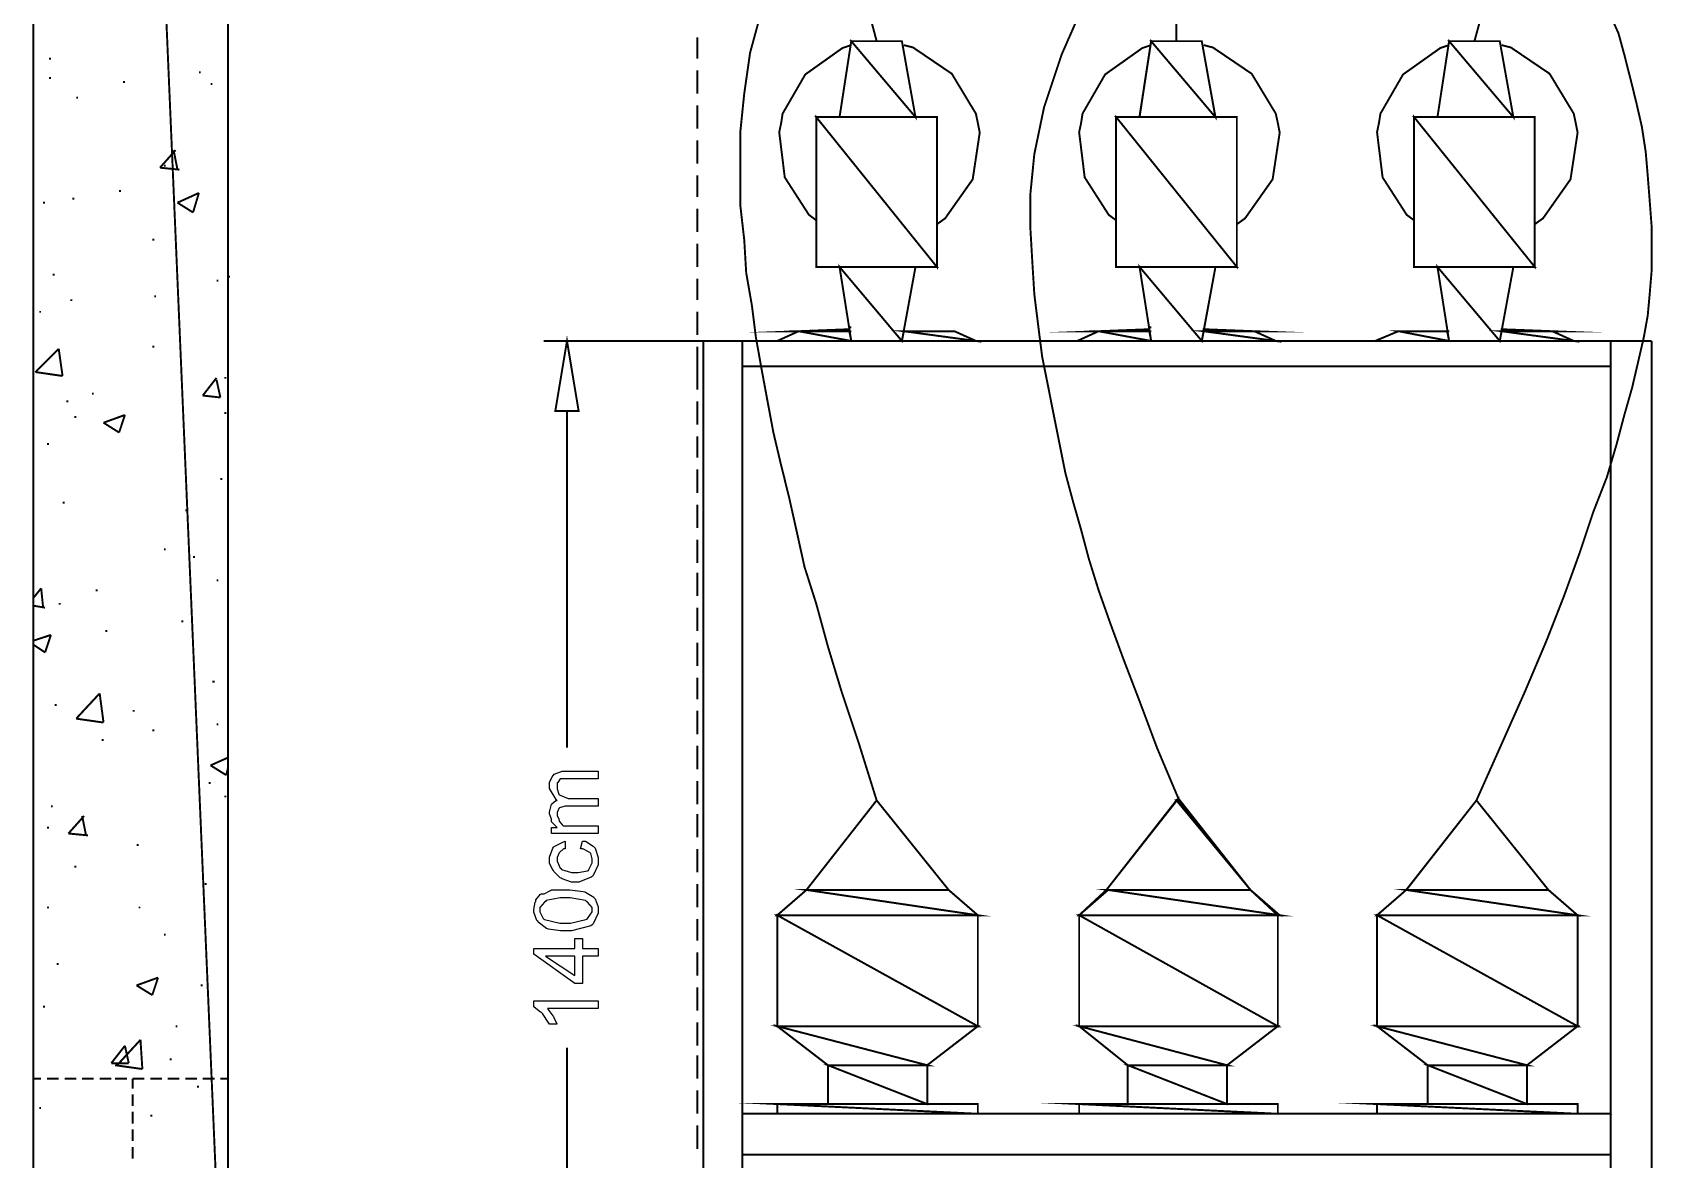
# Model space of a CAD drawing. Extents: x 219 to 1226, y 175 to 465.
# Drawn here: x 689.83 to 725.12, y 364.68 to 389.23 of the extents above; entities that cross this region are included whole.
import ezdxf

# ---------------------------------------------------------------- set-up
doc = ezdxf.new("R2010")
doc.units = 0
doc.header["$MEASUREMENT"] = 0
for name, color, linetype in [('C00-00-00-BLACK', 7, 'Continuous'), ('C00-7E-FF', 150, 'Continuous'), ('C00-FF-00', 3, 'Continuous'), ('C62-64-65', 252, 'Continuous'), ('C93-95-97', 253, 'Continuous'), ('CFF-00-00', 1, 'Continuous'), ('CFF-7E-00', 30, 'Continuous')]:
    doc.layers.add(name, color=color, linetype=linetype)

msp = doc.modelspace()

# ---------------------------------------------------------------- linework, layer by layer
at = {"layer": 'C00-00-00-BLACK', "const_width": 0.0423}
for points in [[(689.855, 457.283), (689.855, 358.052)], [(694.096, 358.052), (694.096, 457.283)], [(707.667, 388.951), (707.476, 388.888), (706.666, 388.312), (706.172, 387.459), (706.141, 387.256), (706.098, 387.055), (706.219, 386.071), (706.746, 385.254), (706.905, 385.137)], [(709.066, 387.383), (708.77, 389.037), (707.667, 389.037), (707.412, 387.383)], [(709.532, 385.051), (709.713, 385.18), (710.312, 386.029), (710.465, 387.045), (710.424, 387.256), (710.381, 387.459), (709.857, 388.327), (709.014, 388.899), (708.813, 388.951)], [(714.199, 388.951), (714.008, 388.888), (713.196, 388.312), (712.704, 387.459), (712.673, 387.256), (712.63, 387.055), (712.751, 386.071), (713.275, 385.254), (713.435, 385.137)], [(715.599, 387.383), (715.301, 389.037), (714.199, 389.037), (713.946, 387.383)], [(716.065, 385.051), (716.245, 385.18), (716.844, 386.029), (716.998, 387.045), (716.957, 387.256), (716.913, 387.459), (716.388, 388.327), (715.544, 388.899), (715.343, 388.951)], [(720.687, 388.951), (720.496, 388.888), (719.685, 388.312), (719.192, 387.459), (719.16, 387.256), (719.118, 387.055), (719.239, 386.071), (719.765, 385.254), (719.925, 385.137)], [(722.087, 387.383), (721.791, 389.037), (720.687, 389.037), (720.434, 387.383)], [(722.553, 385.051), (722.734, 385.18), (723.332, 386.029), (723.486, 387.045), (723.445, 387.256), (723.402, 387.459), (722.877, 388.327), (722.034, 388.899), (721.832, 388.951)], [(690.194, 388.655), (690.237, 388.655)], [(690.194, 388.232), (690.237, 388.232)], [(691.805, 388.148), (691.848, 388.148)], [(693.459, 388.359), (693.501, 388.359)], [(690.787, 387.809), (690.829, 387.809)], [(693.713, 388.105), (693.755, 388.105)], [(692.612, 386.282), (692.951, 386.664)], [(692.993, 386.239), (692.909, 386.664)], [(692.612, 386.282), (693.036, 386.239)], [(692.697, 386.325), (692.739, 386.325)], [(691.721, 385.775), (691.762, 385.775)], [(692.993, 385.52), (693.459, 385.732)], [(693.332, 385.307), (693.459, 385.732)], [(690.067, 385.52), (690.109, 385.52)], [(690.702, 385.605), (690.744, 385.605)], [(692.993, 385.52), (693.332, 385.307)], [(692.443, 384.714), (692.486, 384.714)], [(690.278, 383.952), (690.321, 383.952)], [(694.096, 383.909), (694.139, 383.909)], [(707.667, 382.509), (707.412, 384.121)], [(708.77, 382.509), (709.066, 384.121)], [(714.199, 382.509), (713.946, 384.121)], [(715.301, 382.509), (715.599, 384.121)], [(720.687, 382.509), (720.434, 384.121)], [(721.791, 382.509), (722.087, 384.121)], [(693.843, 383.824), (693.884, 383.824)], [(690.66, 383.398), (690.702, 383.398)], [(692.486, 383.483), (692.527, 383.483)], [(689.982, 383.144), (690.024, 383.144)], [(704.444, 382.509), (704.444, 358.052)], [(725.098, 382.509), (704.444, 382.509)], [(705.293, 382.509), (705.293, 358.052)], [(707.625, 382.764), (706.521, 382.721), (706.055, 382.509)], [(707.625, 382.805), (707.667, 382.805)], [(707.625, 382.721), (707.667, 382.721)], [(708.813, 382.721), (709.916, 382.721), (710.382, 382.509)], [(714.157, 382.764), (713.054, 382.721), (712.588, 382.509)], [(714.157, 382.805), (714.199, 382.805)], [(714.157, 382.721), (714.199, 382.721)], [(715.343, 382.764), (716.446, 382.721), (716.914, 382.509)], [(720.644, 382.721), (719.583, 382.721), (719.076, 382.509)], [(721.832, 382.764), (722.936, 382.721), (723.402, 382.509)], [(724.208, 382.509), (724.208, 358.052)], [(725.098, 382.509), (725.098, 358.052)], [(689.898, 381.832), (690.406, 382.34)], [(690.49, 381.747), (690.406, 382.34)], [(692.443, 382.382), (692.486, 382.382)], [(689.898, 381.832), (690.49, 381.747)], [(724.208, 381.959), (705.293, 381.959)], [(693.544, 381.321), (693.843, 381.706)], [(693.927, 381.279), (693.843, 381.663)], [(694.011, 381.706), (694.054, 381.706)], [(690.574, 381.195), (690.617, 381.195)], [(691.128, 381.364), (691.169, 381.364)], [(693.544, 381.321), (693.927, 381.279)], [(690.744, 380.856), (690.787, 380.856)], [(691.382, 380.729), (691.848, 380.898)], [(691.382, 380.729), (691.721, 380.516)], [(691.721, 380.516), (691.848, 380.898)], [(694.011, 380.941), (694.054, 380.941)], [(690.151, 380.263), (690.194, 380.263)], [(693.927, 379.501), (693.97, 379.501)], [(690.49, 378.991), (690.533, 378.991)], [(693.162, 378.821), (693.205, 378.821)], [(692.697, 377.974), (692.739, 377.974)], [(693.332, 377.804), (693.374, 377.804)], [(693.843, 377.295), (693.884, 377.295)], [(689.855, 376.913), (690.024, 377.125)], [(690.067, 376.702), (690.024, 377.125)], [(691.212, 377.082), (691.255, 377.082)], [(689.855, 376.745), (690.109, 376.702)], [(690.406, 376.786), (690.448, 376.786)], [(691.425, 376.194), (691.466, 376.194)], [(693.078, 376.406), (693.12, 376.406)], [(689.855, 375.983), (690.237, 376.109)], [(689.855, 375.897), (690.109, 375.728)], [(690.109, 375.728), (690.237, 376.109)], [(693.755, 375.091), (693.8, 375.091)], [(690.787, 374.286), (691.298, 374.836)], [(691.382, 374.201), (691.298, 374.836)], [(690.321, 374.582), (690.363, 374.582)], [(692.017, 374.456), (692.06, 374.456)], [(690.787, 374.286), (691.382, 374.201)], [(692.443, 374.033), (692.486, 374.033)], [(693.843, 374.159), (693.884, 374.159)], [(691.339, 373.82), (691.382, 373.82)], [(693.713, 373.268), (694.096, 373.439)], [(693.713, 373.268), (694.054, 373.056)], [(694.054, 373.056), (694.096, 373.225)], [(693.671, 372.886), (693.713, 372.886)], [(690.237, 372.379), (690.278, 372.379)], [(694.011, 372.59), (694.054, 372.59)], [(707.159, 366.74), (706.055, 367.589), (706.055, 370.005), (706.691, 370.556), (708.22, 372.506), (709.788, 370.556), (710.424, 370.005), (710.424, 367.589), (709.321, 366.74)], [(713.689, 366.74), (712.631, 367.589), (712.631, 370.005), (713.224, 370.556), (714.792, 372.547), (716.362, 370.556), (716.957, 370.005), (716.957, 367.589), (715.853, 366.74)], [(720.221, 366.74), (719.118, 367.589), (719.118, 370.005), (719.753, 370.556), (721.283, 372.506), (722.851, 370.556), (723.486, 370.005), (723.486, 367.589), (722.384, 366.74)], [(690.151, 371.913), (690.194, 371.913)], [(690.617, 371.785), (690.959, 372.167)], [(691.002, 371.744), (690.916, 372.167)], [(690.617, 371.785), (691.043, 371.744)], [(692.101, 371.532), (692.144, 371.532)], [(690.744, 371.063), (690.787, 371.063)], [(693.585, 370.683), (693.628, 370.683)], [(709.788, 370.556), (706.691, 370.556)], [(716.362, 370.556), (713.224, 370.556)], [(722.851, 370.556), (719.756, 370.556)], [(690.151, 370.174), (690.194, 370.174)], [(692.144, 370.174), (692.187, 370.174)], [(710.424, 370.005), (706.055, 370.005)], [(716.957, 370.005), (712.631, 370.005)], [(723.486, 370.005), (719.118, 370.005)], [(692.697, 369.582), (692.739, 369.582)], [(690.363, 368.944), (690.406, 368.944)], [(692.101, 368.478), (692.57, 368.647)], [(692.101, 368.478), (692.443, 368.267)], [(692.443, 368.267), (692.57, 368.647)], [(693.501, 368.478), (693.544, 368.478)], [(690.067, 368.013), (690.109, 368.013)], [(692.951, 367.589), (692.993, 367.589)], [(691.551, 366.783), (691.848, 367.163)], [(691.678, 366.74), (692.187, 367.293)], [(691.932, 366.783), (691.848, 367.163)], [(692.228, 366.656), (692.187, 367.293)], [(691.551, 366.783), (691.932, 366.783)], [(691.635, 366.74), (692.228, 366.656)], [(692.823, 366.867), (692.866, 366.867)], [(709.321, 365.894), (709.321, 366.74), (707.159, 366.74), (707.159, 365.894)], [(715.853, 365.894), (715.853, 366.74), (713.689, 366.74), (713.689, 365.894)], [(722.384, 365.894), (722.384, 366.74), (720.221, 366.74), (720.221, 365.894)], [(689.855, 366.444), (690.024, 366.444)], [(690.151, 366.444), (690.406, 366.444)], [(690.533, 366.444), (690.787, 366.444)], [(690.916, 366.444), (691.169, 366.444)], [(691.298, 366.444), (691.551, 366.444)], [(691.635, 366.444), (691.89, 366.444)], [(692.017, 366.444), (692.271, 366.444)], [(692.017, 366.444), (692.017, 366.231)], [(692.4, 366.444), (692.655, 366.444)], [(692.782, 366.444), (693.036, 366.444)], [(693.162, 366.444), (693.416, 366.444)], [(693.416, 366.275), (693.459, 366.275)], [(693.544, 366.444), (693.8, 366.444)], [(693.927, 366.444), (694.096, 366.444)], [(692.017, 366.105), (692.017, 365.851)], [(689.982, 365.808), (690.024, 365.808)], [(692.017, 365.725), (692.017, 365.469)], [(692.4, 365.639), (692.443, 365.639)], [(724.208, 365.682), (705.293, 365.682)], [(710.424, 365.682), (710.424, 365.894), (706.055, 365.894), (706.055, 365.682)], [(716.957, 365.682), (716.957, 365.894), (712.631, 365.894), (712.631, 365.682)], [(723.486, 365.682), (723.486, 365.894), (719.118, 365.894), (719.118, 365.682)], [(692.017, 365.343), (692.017, 365.086)], [(692.017, 364.96), (692.017, 364.706)], [(724.208, 364.79), (705.293, 364.79)]]:
    msp.add_lwpolyline(points, dxfattribs=at)
for points in [[(709.532, 384.121), (709.532, 387.383), (706.905, 387.383), (706.905, 384.121), (709.532, 384.121)], [(713.435, 387.383), (716.065, 387.383), (716.065, 384.121), (713.435, 384.121), (713.435, 387.383)], [(719.925, 387.383), (722.553, 387.383), (722.553, 384.121), (719.925, 384.121), (719.925, 387.383)]]:
    msp.add_lwpolyline(points, close=True, dxfattribs=at)
at = {"layer": 'C00-7E-FF', "const_width": 0.0423}
for points in [[(704.74, 382.509), (700.968, 382.509)], [(701.476, 380.982), (701.476, 373.651)], [(701.476, 359.747), (701.476, 367.122)]]:
    msp.add_lwpolyline(points, dxfattribs=at)
msp.add_lwpolyline([(701.221, 380.982), (701.73, 380.982), (701.476, 382.509), (701.221, 380.982)], close=True, dxfattribs=at)
at = {"layer": 'C00-7E-FF'}
msp.add_lwpolyline([(701.221, 380.982), (701.73, 380.982), (701.476, 382.509), (701.221, 380.982)], close=True, dxfattribs=at)
at = {"layer": 'C00-FF-00', "const_width": 0.0423}
for points in [[(704.317, 389.121), (704.317, 388.655)], [(704.317, 388.401), (704.317, 387.893)], [(704.317, 387.639), (704.317, 387.13)], [(704.317, 386.875), (704.317, 386.368)], [(704.317, 386.113), (704.317, 385.647)], [(704.317, 385.39), (704.317, 384.882)], [(704.317, 384.628), (704.317, 384.121)], [(704.317, 383.866), (704.317, 383.398)], [(704.317, 383.144), (704.317, 382.636)], [(704.317, 382.382), (704.317, 381.874), (704.317, 381.448)], [(704.317, 381.195), (704.317, 380.686)], [(704.317, 380.432), (704.317, 379.967)], [(704.317, 379.713), (704.317, 379.202)], [(704.317, 378.948), (704.317, 378.44)], [(704.317, 378.186), (704.317, 377.678)], [(704.317, 377.467), (704.317, 376.956)], [(704.317, 376.702), (704.317, 376.194)], [(704.317, 375.94), (704.317, 375.432)], [(704.317, 375.175), (704.317, 374.709)], [(704.317, 374.456), (704.317, 373.947)], [(704.317, 373.694), (704.317, 373.183)], [(704.317, 372.929), (704.317, 372.42)], [(704.317, 372.21), (704.317, 371.701)], [(704.317, 371.448), (704.317, 370.936)], [(704.317, 370.683), (704.317, 370.174)], [(704.317, 369.92), (704.317, 369.455)], [(704.317, 369.199), (704.317, 368.69)], [(704.317, 368.436), (704.317, 367.928)], [(704.317, 367.674), (704.317, 367.163)], [(704.317, 366.952), (704.317, 366.444)], [(704.317, 366.19), (704.317, 365.682)], [(704.317, 365.428), (704.317, 364.917)]]:
    msp.add_lwpolyline(points, dxfattribs=at)
at = {"layer": 'C62-64-65', "const_width": 0.0423}
for points in [[(707.667, 389.037), (709.066, 387.383), (707.412, 387.383), (707.667, 389.037)], [(708.77, 389.037), (707.667, 389.037), (709.066, 387.383), (708.77, 389.037)], [(714.197, 389.037), (715.597, 387.383), (713.943, 387.383), (714.197, 389.037)], [(715.301, 389.037), (714.197, 389.037), (715.597, 387.383), (715.301, 389.037)], [(720.687, 389.037), (722.087, 387.383), (720.434, 387.383), (720.687, 389.037)], [(721.791, 389.037), (720.687, 389.037), (722.087, 387.383), (721.791, 389.037)], [(706.905, 387.383), (709.532, 384.121), (706.905, 384.121), (706.905, 387.383)], [(713.437, 387.383), (716.065, 384.121), (713.437, 384.121), (713.437, 387.383)], [(719.925, 387.383), (722.553, 384.121), (719.925, 384.121), (719.925, 387.383)], [(709.532, 387.383), (706.905, 387.383), (709.532, 384.121), (709.532, 387.383)], [(716.065, 387.383), (713.437, 387.383), (716.065, 384.121), (716.065, 387.383)], [(722.553, 387.383), (719.925, 387.383), (722.553, 384.121), (722.553, 387.383)], [(709.066, 384.121), (707.412, 384.121), (708.77, 382.509), (709.066, 384.121)], [(707.412, 384.121), (708.77, 382.509), (707.667, 382.509), (707.412, 384.121)], [(715.599, 384.121), (713.946, 384.121), (715.303, 382.509), (715.599, 384.121)], [(713.946, 384.121), (715.303, 382.509), (714.199, 382.509), (713.946, 384.121)], [(722.087, 384.121), (720.434, 384.121), (721.791, 382.509), (722.087, 384.121)], [(720.434, 384.121), (721.791, 382.509), (720.687, 382.509), (720.434, 384.121)], [(707.625, 382.764), (707.625, 382.721), (706.521, 382.721), (707.625, 382.764)], [(706.521, 382.721), (707.667, 382.509), (706.055, 382.509), (706.521, 382.721)], [(707.625, 382.721), (706.521, 382.721), (707.667, 382.509), (707.625, 382.721)], [(709.916, 382.721), (708.813, 382.721), (710.384, 382.509), (709.916, 382.721)], [(708.813, 382.721), (710.384, 382.509), (708.77, 382.509), (708.813, 382.721)], [(714.157, 382.764), (714.157, 382.721), (713.054, 382.721), (714.157, 382.764)], [(713.054, 382.721), (714.199, 382.509), (712.588, 382.509), (713.054, 382.721)], [(714.157, 382.721), (713.054, 382.721), (714.199, 382.509), (714.157, 382.721)], [(716.446, 382.721), (715.343, 382.721), (716.914, 382.509), (716.446, 382.721)], [(715.343, 382.721), (716.914, 382.509), (715.301, 382.509), (715.343, 382.721)], [(715.343, 382.764), (716.446, 382.721), (715.343, 382.721), (715.343, 382.764)], [(719.583, 382.721), (720.687, 382.509), (719.076, 382.509), (719.583, 382.721)], [(720.644, 382.721), (719.583, 382.721), (720.687, 382.509), (720.644, 382.721)], [(719.583, 382.721), (720.644, 382.721), (720.687, 382.721), (719.583, 382.721)], [(722.936, 382.721), (721.832, 382.721), (723.405, 382.509), (722.936, 382.721)], [(721.832, 382.721), (723.405, 382.509), (721.791, 382.509), (721.832, 382.721)], [(721.832, 382.764), (722.936, 382.721), (721.832, 382.721), (721.832, 382.764)]]:
    msp.add_lwpolyline(points, close=True, dxfattribs=at)
at = {"layer": 'C62-64-65'}
for points in [[(707.667, 389.037), (709.066, 387.383), (707.412, 387.383), (707.667, 389.037)], [(708.77, 389.037), (707.667, 389.037), (709.066, 387.383), (708.77, 389.037)], [(714.197, 389.037), (715.597, 387.383), (713.943, 387.383), (714.197, 389.037)], [(715.301, 389.037), (714.197, 389.037), (715.597, 387.383), (715.301, 389.037)], [(720.687, 389.037), (722.087, 387.383), (720.434, 387.383), (720.687, 389.037)], [(721.791, 389.037), (720.687, 389.037), (722.087, 387.383), (721.791, 389.037)], [(709.532, 387.383), (706.905, 387.383), (709.532, 384.121), (709.532, 387.383)], [(706.905, 387.383), (709.532, 384.121), (706.905, 384.121), (706.905, 387.383)], [(716.065, 387.383), (713.437, 387.383), (716.065, 384.121), (716.065, 387.383)], [(713.437, 387.383), (716.065, 384.121), (713.437, 384.121), (713.437, 387.383)], [(722.553, 387.383), (719.925, 387.383), (722.553, 384.121), (722.553, 387.383)], [(719.925, 387.383), (722.553, 384.121), (719.925, 384.121), (719.925, 387.383)], [(709.066, 384.121), (707.412, 384.121), (708.77, 382.509), (709.066, 384.121)], [(707.412, 384.121), (708.77, 382.509), (707.667, 382.509), (707.412, 384.121)], [(715.599, 384.121), (713.946, 384.121), (715.303, 382.509), (715.599, 384.121)], [(713.946, 384.121), (715.303, 382.509), (714.199, 382.509), (713.946, 384.121)], [(722.087, 384.121), (720.434, 384.121), (721.791, 382.509), (722.087, 384.121)], [(720.434, 384.121), (721.791, 382.509), (720.687, 382.509), (720.434, 384.121)], [(706.521, 382.721), (707.667, 382.509), (706.055, 382.509), (706.521, 382.721)], [(707.625, 382.764), (707.625, 382.721), (706.521, 382.721), (707.625, 382.764)], [(707.625, 382.721), (706.521, 382.721), (707.667, 382.509), (707.625, 382.721)], [(708.813, 382.721), (710.384, 382.509), (708.77, 382.509), (708.813, 382.721)], [(709.916, 382.721), (708.813, 382.721), (710.384, 382.509), (709.916, 382.721)], [(713.054, 382.721), (714.199, 382.509), (712.588, 382.509), (713.054, 382.721)], [(714.157, 382.764), (714.157, 382.721), (713.054, 382.721), (714.157, 382.764)], [(714.157, 382.721), (713.054, 382.721), (714.199, 382.509), (714.157, 382.721)], [(715.343, 382.721), (716.914, 382.509), (715.301, 382.509), (715.343, 382.721)], [(715.343, 382.764), (716.446, 382.721), (715.343, 382.721), (715.343, 382.764)], [(716.446, 382.721), (715.343, 382.721), (716.914, 382.509), (716.446, 382.721)], [(719.583, 382.721), (720.687, 382.509), (719.076, 382.509), (719.583, 382.721)], [(719.583, 382.721), (720.644, 382.721), (720.687, 382.721), (719.583, 382.721)], [(720.644, 382.721), (719.583, 382.721), (720.687, 382.509), (720.644, 382.721)], [(721.832, 382.721), (723.405, 382.509), (721.791, 382.509), (721.832, 382.721)], [(721.832, 382.764), (722.936, 382.721), (721.832, 382.721), (721.832, 382.764)], [(722.936, 382.721), (721.832, 382.721), (723.405, 382.509), (722.936, 382.721)]]:
    msp.add_lwpolyline(points, close=True, dxfattribs=at)
at = {"layer": 'C93-95-97', "const_width": 0.0423}
for points in [[(689.855, 457.156), (694.096, 358.052), (689.855, 358.052), (689.855, 457.156)], [(694.096, 457.156), (689.855, 457.156), (694.096, 358.052), (694.096, 457.156)], [(708.22, 372.506), (709.788, 370.556), (706.691, 370.556), (708.22, 372.506)], [(714.749, 372.506), (716.362, 370.556), (713.224, 370.556), (714.749, 372.506)], [(714.792, 372.547), (714.792, 372.506), (714.749, 372.506), (714.792, 372.547)], [(714.792, 372.506), (714.749, 372.506), (716.362, 370.556), (714.792, 372.506)], [(721.283, 372.506), (722.851, 370.556), (719.756, 370.556), (721.283, 372.506)], [(706.691, 370.556), (710.424, 370.005), (706.055, 370.005), (706.691, 370.556)], [(709.788, 370.556), (706.691, 370.556), (710.424, 370.005), (709.788, 370.556)], [(713.262, 370.556), (716.997, 370.005), (712.629, 370.005), (713.262, 370.556)], [(716.362, 370.556), (713.262, 370.556), (716.997, 370.005), (716.362, 370.556)], [(719.753, 370.556), (723.486, 370.005), (719.118, 370.005), (719.753, 370.556)], [(722.851, 370.556), (719.753, 370.556), (723.486, 370.005), (722.851, 370.556)], [(710.424, 370.005), (706.055, 370.005), (710.424, 367.589), (710.424, 370.005)], [(706.055, 370.005), (710.424, 367.589), (706.055, 367.589), (706.055, 370.005)], [(716.957, 370.005), (712.631, 370.005), (716.957, 367.589), (716.957, 370.005)], [(712.631, 370.005), (716.957, 367.589), (712.631, 367.589), (712.631, 370.005)], [(723.486, 370.005), (719.118, 370.005), (723.486, 367.589), (723.486, 370.005)], [(719.118, 370.005), (723.486, 367.589), (719.118, 367.589), (719.118, 370.005)], [(710.424, 367.589), (706.055, 367.589), (709.321, 366.74), (710.424, 367.589)], [(706.055, 367.589), (709.321, 366.74), (707.159, 366.74), (706.055, 367.589)], [(716.957, 367.589), (712.631, 367.589), (715.853, 366.74), (716.957, 367.589)], [(712.631, 367.589), (715.853, 366.74), (713.689, 366.74), (712.631, 367.589)], [(723.486, 367.589), (719.118, 367.589), (722.384, 366.74), (723.486, 367.589)], [(719.118, 367.589), (722.384, 366.74), (720.221, 366.74), (719.118, 367.589)], [(709.321, 366.74), (707.159, 366.74), (709.321, 365.894), (709.321, 366.74)], [(707.159, 366.74), (709.321, 365.894), (707.159, 365.894), (707.159, 366.74)], [(715.853, 366.74), (713.691, 366.74), (715.853, 365.894), (715.853, 366.74)], [(713.691, 366.74), (715.853, 365.894), (713.691, 365.894), (713.691, 366.74)], [(722.384, 366.74), (720.221, 366.74), (722.384, 365.894), (722.384, 366.74)], [(720.221, 366.74), (722.384, 365.894), (720.221, 365.894), (720.221, 366.74)], [(710.424, 365.894), (706.055, 365.894), (710.424, 365.682), (710.424, 365.894)], [(706.055, 365.894), (710.424, 365.682), (706.055, 365.682), (706.055, 365.894)], [(716.957, 365.894), (712.631, 365.894), (716.957, 365.682), (716.957, 365.894)], [(712.631, 365.894), (716.957, 365.682), (712.631, 365.682), (712.631, 365.894)], [(723.486, 365.894), (719.118, 365.894), (723.486, 365.682), (723.486, 365.894)], [(719.118, 365.894), (723.486, 365.682), (719.118, 365.682), (719.118, 365.894)]]:
    msp.add_lwpolyline(points, close=True, dxfattribs=at)
at = {"layer": 'C93-95-97'}
for points in [[(694.096, 457.156), (689.855, 457.156), (694.096, 358.052), (694.096, 457.156)], [(689.855, 457.156), (694.096, 358.052), (689.855, 358.052), (689.855, 457.156)], [(708.22, 372.506), (709.788, 370.556), (706.691, 370.556), (708.22, 372.506)], [(714.749, 372.506), (716.362, 370.556), (713.224, 370.556), (714.749, 372.506)], [(714.792, 372.547), (714.792, 372.506), (714.749, 372.506), (714.792, 372.547)], [(714.792, 372.506), (714.749, 372.506), (716.362, 370.556), (714.792, 372.506)], [(721.283, 372.506), (722.851, 370.556), (719.756, 370.556), (721.283, 372.506)], [(706.691, 370.556), (710.424, 370.005), (706.055, 370.005), (706.691, 370.556)], [(709.788, 370.556), (706.691, 370.556), (710.424, 370.005), (709.788, 370.556)], [(713.262, 370.556), (716.997, 370.005), (712.629, 370.005), (713.262, 370.556)], [(716.362, 370.556), (713.262, 370.556), (716.997, 370.005), (716.362, 370.556)], [(719.753, 370.556), (723.486, 370.005), (719.118, 370.005), (719.753, 370.556)], [(722.851, 370.556), (719.753, 370.556), (723.486, 370.005), (722.851, 370.556)], [(710.424, 370.005), (706.055, 370.005), (710.424, 367.589), (710.424, 370.005)], [(706.055, 370.005), (710.424, 367.589), (706.055, 367.589), (706.055, 370.005)], [(716.957, 370.005), (712.631, 370.005), (716.957, 367.589), (716.957, 370.005)], [(712.631, 370.005), (716.957, 367.589), (712.631, 367.589), (712.631, 370.005)], [(723.486, 370.005), (719.118, 370.005), (723.486, 367.589), (723.486, 370.005)], [(719.118, 370.005), (723.486, 367.589), (719.118, 367.589), (719.118, 370.005)], [(710.424, 367.589), (706.055, 367.589), (709.321, 366.74), (710.424, 367.589)], [(706.055, 367.589), (709.321, 366.74), (707.159, 366.74), (706.055, 367.589)], [(716.957, 367.589), (712.631, 367.589), (715.853, 366.74), (716.957, 367.589)], [(712.631, 367.589), (715.853, 366.74), (713.689, 366.74), (712.631, 367.589)], [(723.486, 367.589), (719.118, 367.589), (722.384, 366.74), (723.486, 367.589)], [(719.118, 367.589), (722.384, 366.74), (720.221, 366.74), (719.118, 367.589)], [(709.321, 366.74), (707.159, 366.74), (709.321, 365.894), (709.321, 366.74)], [(707.159, 366.74), (709.321, 365.894), (707.159, 365.894), (707.159, 366.74)], [(715.853, 366.74), (713.691, 366.74), (715.853, 365.894), (715.853, 366.74)], [(713.691, 366.74), (715.853, 365.894), (713.691, 365.894), (713.691, 366.74)], [(722.384, 366.74), (720.221, 366.74), (722.384, 365.894), (722.384, 366.74)], [(720.221, 366.74), (722.384, 365.894), (720.221, 365.894), (720.221, 366.74)], [(710.424, 365.894), (706.055, 365.894), (710.424, 365.682), (710.424, 365.894)], [(706.055, 365.894), (710.424, 365.682), (706.055, 365.682), (706.055, 365.894)], [(716.957, 365.894), (712.631, 365.894), (716.957, 365.682), (716.957, 365.894)], [(712.631, 365.894), (716.957, 365.682), (712.631, 365.682), (712.631, 365.894)], [(723.486, 365.894), (719.118, 365.894), (723.486, 365.682), (723.486, 365.894)], [(719.118, 365.894), (723.486, 365.682), (719.118, 365.682), (719.118, 365.894)]]:
    msp.add_lwpolyline(points, close=True, dxfattribs=at)
at = {"layer": 'CFF-00-00', "const_width": 0.0423}
for points in [[(704.994, 446.898), (706.606, 437.996), (706.606, 417.819), (706.606, 397.175), (706.606, 395.099), (708.22, 389.037)], [(714.749, 389.037), (714.749, 417.819), (714.749, 446.856)], [(724.547, 446.856), (722.893, 438.08), (722.893, 417.776), (722.893, 395.099), (721.24, 389.037)], [(714.792, 372.547), (714.326, 373.651), (713.946, 374.667), (713.604, 375.558), (713.308, 376.363), (713.054, 377.082), (712.842, 377.763), (712.673, 378.398), (712.503, 378.991), (712.332, 379.627), (712.204, 380.263), (712.077, 380.898), (711.951, 381.536), (711.824, 382.17), (711.738, 382.848), (711.654, 383.527), (711.612, 384.205), (711.57, 384.925), (711.57, 385.732), (711.654, 386.578), (711.866, 387.597), (712.247, 388.74), (712.842, 390.098)], [(708.22, 372.506), (707.836, 373.736), (707.455, 374.879), (707.159, 375.855), (706.905, 376.786), (706.648, 377.593), (706.48, 378.356), (706.31, 379.118), (706.141, 379.797), (705.971, 380.516), (705.844, 381.195), (705.718, 381.874), (705.589, 382.594), (705.505, 383.271), (705.379, 383.993), (705.336, 384.714), (705.249, 385.476), (705.249, 386.239), (705.249, 387.044), (705.336, 387.893), (705.463, 388.783), (705.718, 389.716)], [(721.283, 372.506), (721.832, 373.736), (722.341, 374.879), (722.809, 375.983), (723.19, 376.956), (723.529, 377.89), (723.825, 378.779), (724.124, 379.544), (724.336, 380.263), (724.504, 380.898), (724.674, 381.493), (724.802, 382.043), (724.929, 382.594), (725.013, 383.06), (725.056, 383.527), (725.098, 384.036), (725.098, 384.502), (725.098, 385.01), (725.056, 385.563), (725.013, 386.113), (724.97, 386.621), (724.886, 387.171), (724.759, 387.725), (724.633, 388.232), (724.504, 388.74), (724.377, 389.206), (724.167, 389.675)]]:
    msp.add_lwpolyline(points, dxfattribs=at)
at = {"layer": 'CFF-7E-00'}
for points in [[(702.152, 371.785), (701.137, 371.785), (701.137, 371.913), (701.264, 371.913), (701.253, 371.924), (701.147, 372.03), (701.137, 372.04), (701.137, 372.094), (701.094, 372.212), (701.094, 372.251), (701.094, 372.251), (701.137, 372.42), (701.137, 372.42), (701.147, 372.432), (701.234, 372.506), (701.264, 372.506), (701.242, 372.528), (701.094, 372.765), (701.094, 372.844), (701.094, 372.897), (701.169, 373.046), (701.18, 373.056), (701.2, 373.078), (701.374, 373.141), (701.433, 373.141), (702.152, 373.141), (702.152, 372.972), (701.519, 372.972), (701.476, 372.972), (701.381, 372.972), (701.349, 372.972), (701.327, 372.972), (701.273, 372.897), (701.264, 372.886), (701.264, 372.886), (701.264, 372.824), (701.264, 372.802), (701.264, 372.761), (701.296, 372.644), (701.307, 372.633), (701.327, 372.623), (701.501, 372.547), (701.56, 372.547), (702.152, 372.547), (702.152, 372.379), (701.476, 372.379), (701.433, 372.379), (701.316, 372.347), (701.307, 372.336), (701.296, 372.327), (701.264, 372.24), (701.264, 372.21), (701.264, 372.178), (701.296, 372.094), (701.307, 372.083), (701.307, 372.051), (701.38, 371.966), (701.39, 371.955), (701.443, 371.955), (701.563, 371.955), (701.603, 371.955), (702.152, 371.955), (702.152, 371.785)], [(701.772, 371.448), (701.815, 371.617), (701.878, 371.617), (702.046, 371.511), (702.069, 371.489), (702.089, 371.468), (702.152, 371.26), (702.152, 371.19), (702.152, 371.106), (702.046, 370.874), (702.026, 370.852), (702.004, 370.832), (701.735, 370.726), (701.646, 370.726), (701.571, 370.726), (701.37, 370.8), (701.349, 370.809), (701.327, 370.82), (701.189, 370.958), (701.18, 370.979), (701.169, 370.99), (701.094, 371.14), (701.094, 371.19), (701.094, 371.266), (701.169, 371.468), (701.18, 371.489), (701.2, 371.5), (701.401, 371.607), (701.433, 371.617), (701.433, 371.448), (701.401, 371.448), (701.316, 371.373), (701.307, 371.362), (701.296, 371.352), (701.264, 371.263), (701.264, 371.232), (701.264, 371.18), (701.327, 371.033), (701.349, 371.022), (701.359, 371.001), (701.574, 370.936), (701.646, 370.936), (701.719, 370.936), (701.92, 370.969), (701.942, 370.979), (701.951, 371.001), (702.026, 371.143), (702.026, 371.19), (702.026, 371.234), (701.993, 371.352), (701.983, 371.362), (701.972, 371.373), (701.822, 371.448), (701.772, 371.448)], [(701.433, 369.667), (701.338, 369.667), (701.074, 369.699), (701.053, 369.708), (701.031, 369.719), (700.848, 369.857), (700.838, 369.878), (700.816, 369.889), (700.754, 370.071), (700.754, 370.131), (700.754, 370.131), (700.784, 370.291), (700.795, 370.301), (700.795, 370.344), (700.901, 370.461), (700.923, 370.47), (700.976, 370.47), (701.115, 370.546), (701.137, 370.556), (701.21, 370.556), (701.377, 370.556), (701.433, 370.556), (701.538, 370.556), (701.825, 370.524), (701.856, 370.513), (701.877, 370.504), (702.058, 370.397), (702.069, 370.386), (702.089, 370.366), (702.152, 370.191), (702.152, 370.131), (702.152, 370.047), (702.046, 369.816), (702.026, 369.794), (701.994, 369.773), (701.573, 369.667), (701.433, 369.667)], [(701.433, 369.835), (701.549, 369.835), (701.888, 369.911), (701.899, 369.92), (701.92, 369.932), (702.026, 370.082), (702.026, 370.131), (702.026, 370.174), (701.92, 370.291), (701.899, 370.301), (701.877, 370.323), (701.544, 370.386), (701.433, 370.386), (701.327, 370.386), (701.02, 370.323), (701.01, 370.301), (700.988, 370.291), (700.881, 370.171), (700.881, 370.131), (700.881, 370.079), (700.957, 369.932), (700.968, 369.92), (700.988, 369.911), (701.322, 369.835), (701.433, 369.835)], [(702.152, 369.113), (701.815, 369.113), (701.815, 368.521), (701.646, 368.521), (700.754, 369.156), (700.754, 369.283), (701.646, 369.283), (701.646, 369.497), (701.815, 369.497), (701.815, 369.283), (702.152, 369.283), (702.152, 369.113)], [(701.646, 369.113), (701.01, 369.113), (701.646, 368.69), (701.646, 369.113)], [(702.152, 368.14), (702.152, 367.971), (701.053, 367.971), (701.062, 367.961), (701.169, 367.812), (701.18, 367.801), (701.189, 367.781), (701.253, 367.643), (701.264, 367.632), (701.094, 367.632), (701.083, 367.654), (700.944, 367.864), (700.923, 367.885), (700.901, 367.896), (700.764, 368.004), (700.754, 368.013), (700.754, 368.14), (702.152, 368.14)]]:
    msp.add_lwpolyline(points, close=True, dxfattribs=at)

doc.saveas('drawing.dxf')
